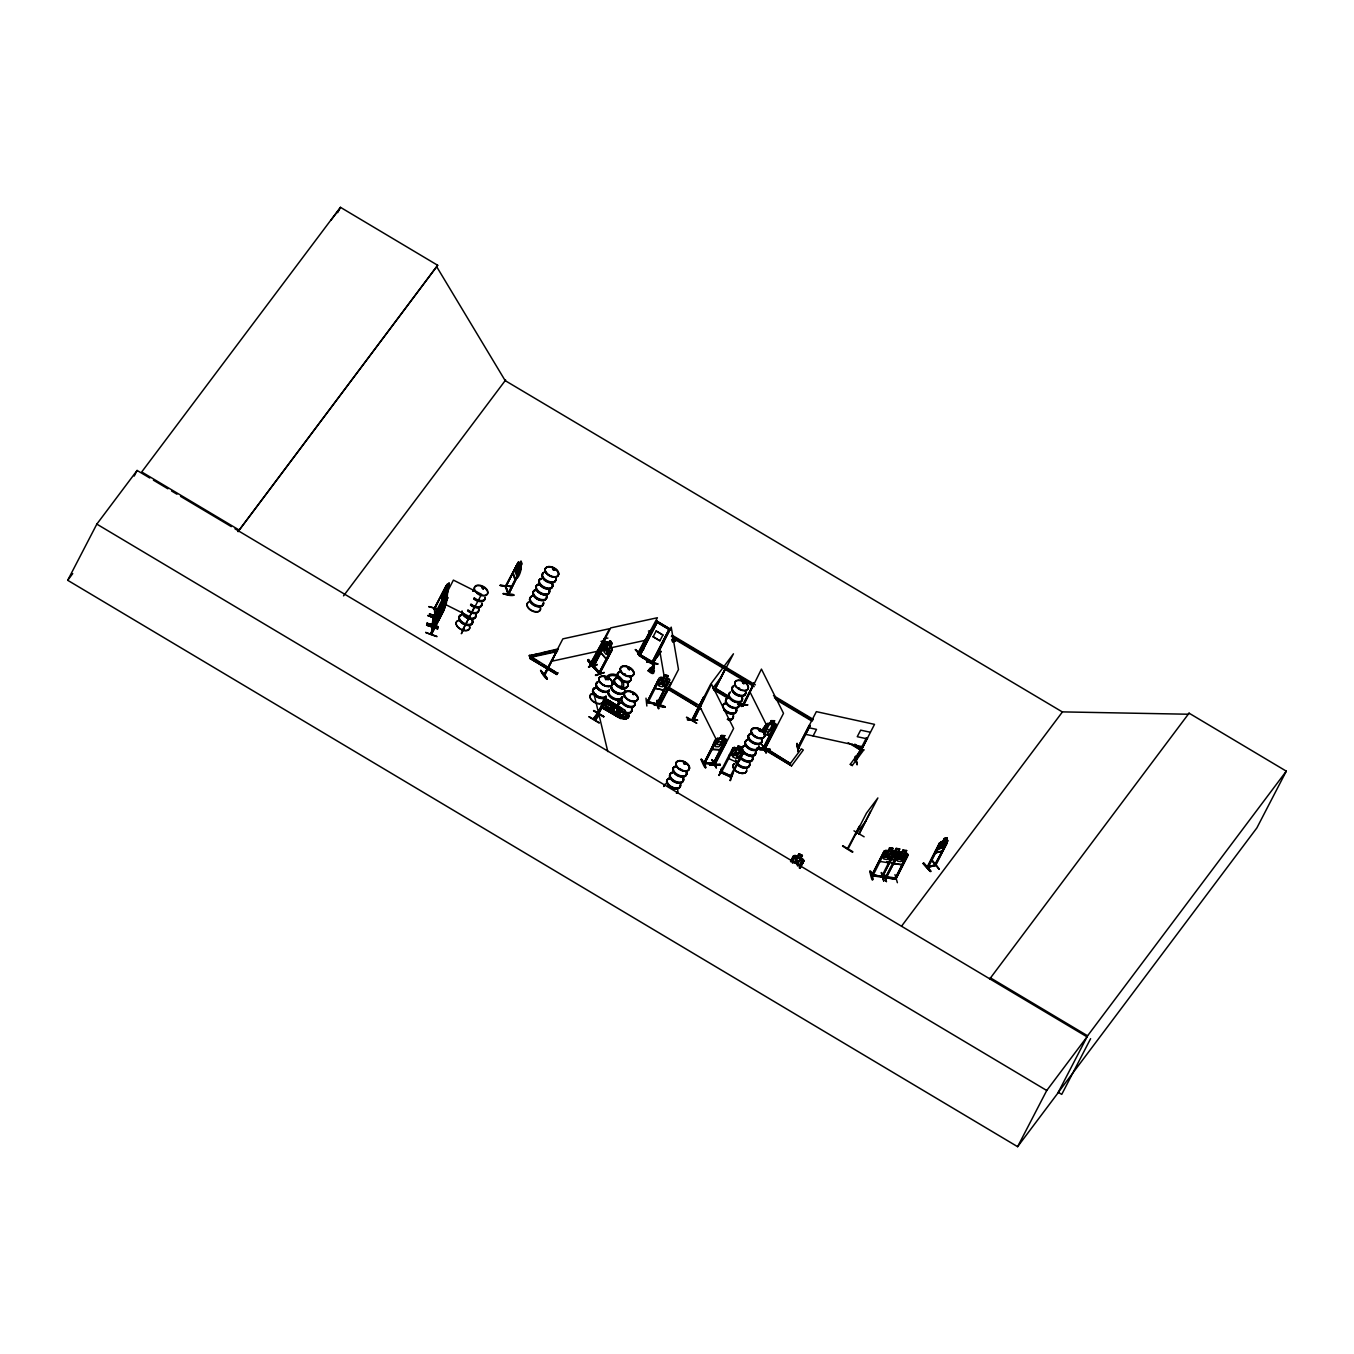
<?xml version="1.0" encoding="UTF-8"?>
<svg xmlns="http://www.w3.org/2000/svg" width="1354" height="1354" viewBox="0 0 1354 1354"><rect width="100%" height="100%" fill="white"/><g stroke="black" fill="none" stroke-linecap="round" stroke-linejoin="round"><path stroke-width="1.5" d="M596.962 716.909L596.014 716.266L597.08 716.892L604.866 701.88C599.94 699.392 615.105 707.634 603.122 700.678L603.901 699.239L606.406 700.729L605.746 702.015M669.756 629.678L670.348 629.068L656.842 621.012L656.318 621.74L669.824 629.796M656.572 621.418L670.078 629.458L652.137 663.9L671.212 627.156L678.489 669.519L659.821 705.722L659.144 704.842L671.279 682.467L659.212 704.875M652.679 663.189L639.511 654.354L653.22 662.089M652.713 664.035L664.137 640.814L652.019 663.274L652.628 664.086L638.902 655.336L652.357 663.46L661.243 651.376M653.136 663.121L652.526 662.394M478.521 593.729L478.453 593.509M478.385 593.644L479.062 593.746M482.024 587.467L483.31 588.753M482.972 588.584L483.31 587.551L483.293 588.905M548.878 574.976L549.301 575.213M552.635 569.272L554.328 570.136M602.801 684.464L603.613 684.802M608.217 679.657L607.811 678.117L606.592 678.845M606.643 678.557L607.743 679.488M608.606 678.997L605.712 679.725L604.527 676.882L605.932 677.711A9.935 7.938 36.9 0 1 618.101 675.697A9.935 7.938 36.9 0 1 622.942 687.866L624.346 688.695L621.317 689.034L619.997 686.106L621.401 686.935A8.293 6.618 36.9 0 0 617.356 676.797A8.293 6.618 36.9 0 0 607.201 678.472L608.623 679.099M625.091 674.106C622.451 674.275 627.054 675.528 624.16 674.207M625.057 674.123L624.6 674.681M628.07 668.284L629.068 669.688M628.002 668.622L628.527 669.164M628.442 699.883L628.628 699.764M628.696 668.267L629.915 668.944L627.951 668.334M629.982 669.35L629.322 669.722M632.775 694.027L633.672 693.823M633.858 694.551L632.927 693.146M680.216 769.563L679.928 768.733M685.462 764.011L683.872 762.793M738.658 688.407L739.622 688.966L739.538 688.069M739.182 688.915L738.658 688.289M744.125 683.55L742.601 682.281L743.871 683.415M743.515 683.127L743.803 682.45M744.141 682.534L743.871 683.719M755.447 736.508L755.38 736.796M755.143 736.39L756.074 736.881M759.171 730.737C762.251 731.126 757.275 729.721 759.865 731.075M760.339 731.329L759.171 730.094M760.237 731.532L760.711 730.754M599.348 713.913L594.778 720.023L599.23 714.353M599.619 714.641L595.32 720.26M639.393 655.116L652.848 662.749M433.111 617.847L432.163 625.108L447.497 594.914L445.906 597.639C444.552 608.369 445.872 591.952 447.666 592.477L435.125 616.392M766.009 753.01L761.879 744.311L766.127 752.655M942.858 841.443L944.161 838.532C949.628 836.298 943.653 841.443 947.817 840.851L934.565 865.291L947.072 842.594L935.766 865.375L927.084 867.22L928.505 866.509M934.988 864.394L936.189 864.546L926.982 867.237L939.439 842.983L942.739 841.291L940.912 842.645L928.15 867.372L927.558 866.323M441.099 611.72L444.535 604.612L442.961 609.182C447.226 603.275 436.106 624.126 442.335 610.383L441.116 611.737M442.69 607.489L446.126 600.397L444.552 604.967L445.601 604.392L442.403 610.603M544.325 673.869C544.037 675.951 544.731 672.278 545.019 674.817L556.342 652.069L544.646 674.529M590.192 665.034L609.588 628.696L562.858 638.868L544.139 675.003M590.209 663.832L591.004 663.714M591.376 664.069L590.649 664.255M591.698 663.782L604.138 641.119L592.663 663.934L592.849 662.698M592.121 662.952L593.001 662.749M638.039 654.117L657.384 617.746L610.671 627.917L592.443 663.578M638.936 652.763L637.785 654.084L650.072 631.133L638.648 653.914M655.387 685.344L655.184 688.357L663.528 689.998M729.061 755.227L728.824 758.612L737.084 762.404L739.622 760.085M880.015 861.533L880.337 858.521L879.982 861.449L888.258 862.735L894.588 852.631L882.148 877.206L871.688 875.683L883.333 852.902L884.382 853.325L883.417 853.172M904.37 862.193L901.866 864.783L893.606 863.598L897.651 853.155L901.679 852.681L899.513 853.46L896.839 858.622L897.448 861.093L900.715 861.567L903.626 859.604L906.3 854.442L905.014 853.274L906.638 850.515L905.047 853.358M594.321 668.622L587.636 660.566M712.272 746.579C710.765 754.652 713.812 739.335 716.046 739.25L703.725 763.402M693.265 721.157L692.368 720.277L704.452 697.869L693.231 721.174L711.527 684.21L733.614 728.435L714.929 764.638L714.066 763.741L714.573 764.638L726.167 742.077M693.214 720.243L692.842 719.431L693.637 720.243M738.015 704.283L741.62 706.433C741.924 703.488 744.091 708.091 743.092 704.334M742.364 705.248L754.364 682.771L743.194 705.993L742.669 705.163M765.23 748.61L764.401 747.814L790.431 763.588L763.791 746.782L762.607 748.593L791.565 765.873L803.311 749.998L801.348 748.83L789.957 763.994M932.28 861.093L939.253 869.099M521.172 568.511L508.529 594.508L519.919 571.286L508.19 594.541L505.279 586.333M425.698 632.436C434.448 636.38 446.194 639.325 425.715 632.487M426.916 623.585C437.613 624.025 445.804 631.489 426.933 623.551M440.202 617.576L438.73 619.641L427.898 615.511L439.018 619.421M444.789 606.88L430.995 634.349L432.451 627.41M433.06 617.932L447.785 588.228M444.62 608.505L431.503 633.841L432.078 627.274M433.906 617.17L433.585 618.186M432.671 625.277L433.483 618.067M431.774 627.782L432.721 626.547M432.654 624.329L433.314 618.067M433.111 624.329L432.755 623.517M437.613 628.662L426.578 625.142L437.782 628.628M438.781 619.895L440.93 610.451M439.559 614.022L438.848 619.675L427.864 615.545M443.266 591.596L441.759 595.185L442.216 601.159L439.965 610.434L441.319 608.335M440.05 615.122L442.453 606.203M441.624 612.973L447.937 597.419L446.008 600.042M442.876 603.766L445.821 596.369L432.315 624.414M443.435 605.306L431.689 627.748M444.755 595.455L443.553 596.555C441.404 592.443 452.05 579.038 447.632 585.69M444.315 607.811L444.586 605.577M444.586 608.555L444.772 603.021M445.551 605.103L446.194 602.75M446.786 595.895L446.955 594.474M445.957 603.799L445.246 605.898L446.363 601.853M446.211 604.121L446.549 601.718M447.26 594.981L447.666 592.477M429.438 614.073L440.439 617.052M595.557 675.189L604.222 672.532L595.828 675.528M441.726 610.84L443.333 605.204M442.876 608.623L443.164 606.406M445.551 603.461L445.855 601.244L432.197 627.917M445.855 604.155L446.583 598.603L446.498 600.194M445.974 604.206L446.075 602.53L442.724 609.825M434.82 614.902L434.431 608.471L435.362 615.054M763.165 748.271L764.096 747.967M608.505 657.113L606.27 659.076L600.939 652.916L601.667 649.243M712.999 764.062L725.27 741.247L713.863 764.045L703.725 763.774L715.301 740.96L716.351 741.281L704.672 763.47M713.423 763.25L714.15 762.894M847.333 848.941L859.248 826.295M935.682 850.38L935.191 853.003L941.758 851.311L943.975 848.264L941.758 851.311M939.507 843L935.309 852.885L941.656 851.158M653.254 671.482L653.931 665.271L649.361 670.162L652.205 672.295L653.051 670.738M595.625 716.774L596.775 717.366M652.95 672.058L654.371 665.609L653.474 668.994M709.919 764.942C741.213 765.653 688.12 764.451 720.074 764.333M719.905 764.671L709.665 764.536M759.662 749.439L769.817 749.693L759.814 748.982M769.969 749.998L759.831 749.811M769.986 749.236L756.768 748.931M442.656 600.956L447.497 591.732L447.666 584.099M447.531 591.783L447.869 589.955M434.465 607.523L434.431 608.048M503.333 593.594C522.762 594.084 511.203 597.723 503.333 593.492M513.741 595.218L503.146 594.017M518.294 562.35L505.533 587.213L518.277 562.232C526.469 563.992 514.672 590.242 513.217 573.317L514.317 569.645M692.334 719.499L692.791 718.957M692.402 719.871L703.64 697.056L691.979 719.533M714.421 689.321L714.726 689.677M714.827 689.948L726.032 667.251L713.998 690.235M652.205 672.295L654.337 665.694M612.008 643.319L608.437 653.491L606.152 654.388L604.036 651.934L604.036 648.414L606.71 643.252L608.335 643.641L609.757 640.882L612.008 643.319L610.569 646.078L612.245 649.717L599.483 674.072L592.612 666.185L604.324 643.692L605.255 644.335L593.323 666.963L605.255 644.335M599.263 672.447L593.56 665.322M610.502 650.8L611.416 651.443L610.502 650.8L598.84 673.276M593.983 666.303L600.262 673.192L599.196 672.379M505.296 586.417L517.313 563.992L505.516 587.128M506.379 586.316C503.908 581.949 510.018 599.077 508.664 592.849M433.94 617.864L433.449 618.795L453.387 580.104L481.567 594.271L462.442 630.118M432.688 625.142L446.583 598.603M431.892 632.86L430.978 633.57L446.261 604.104L444.823 606.88M431.503 634.366L444.01 610.214M767.6 723.324L775.436 723.561L775.91 724.695L763.622 749.117L775.707 726.235L776.434 726.98L775.707 726.235M769.715 723.527L767.735 724.39L765.061 729.552L765.585 731.803L768.7 731.888L771.526 729.704L774.2 724.542L772.999 723.595M719.312 775.013L721.767 768.361M719.126 775.351L721.75 768.344L719.126 775.503M732.057 749.862L733.106 750.065L721.225 772.795L721.767 772.017M731.515 776.147L721.039 771.255L720.294 772.288L732.92 747.814L734.663 747.408L742.838 751.233L743.464 752.672L730.771 777.162L731.194 776.316M734.63 747.476L732.886 747.882M736.914 748.525L738.37 745.682L741.89 747.29L740.266 750.167L741.569 751.825L738.895 756.988L736.001 758.392L732.717 756.886L732.091 753.873L734.765 748.711L737.016 748.593M738.353 745.749L736.982 748.66M729.908 776.417L730.331 775.605M730.466 780.649L732.548 773.354M737.084 762.404L739.521 760.017M741.586 754.229L742.635 754.449M742.838 751.233L743.448 752.739L739.487 760.085M793.647 858.097L792.682 857.657L793.647 858.097L791.616 862.075M790.651 861.635L793.562 855.931L797.455 856.54L798.911 853.714L802.414 855.389L800.976 858.165L804.005 860.687L800.028 868.1L804.005 860.687M802.211 862.024L803.091 862.701L802.211 862.024L799.215 867.88M443.283 600.33L441.726 605.983L442.724 604.967M604.849 699.341L605.306 698.444L624.905 710.173L625.633 711.764L622.248 718.263L620.572 718.534L600.787 707.076L617.576 716.689M653 668.47L654.236 665.373L651.409 669.502L649.666 669.587M440.761 604.866L442.166 601.244M595.252 694.67C592.713 698.952 597.317 690.912 595.066 695.177M445.551 604.527L469.906 616.747M651.206 672.143L653.813 665.305L649.361 670.162M552.635 569.086L553.38 568.68L552.821 569.391M553.024 569.255L554.666 569.526M554.666 570.085L554.226 568.985M608.555 679.454L607.337 678.219M680.503 768.683L680.656 769.614L680.283 768.649M760.796 731.465L760.153 730.398M884.297 853.037L872.822 875.852L872.179 874.481M873.245 875.022L881.471 876.427L872.196 874.515M882.774 876.376L881.64 876.241M895.942 879.288L894.757 879.068L906.435 856.337L907.4 856.473L895.756 879.305L885.245 877.697L897.787 853.291L899.428 852.546M896.365 878.458L895.18 878.255M433.077 619.387L436.073 612.99M463.83 628.476L461.342 633.723L463.88 629.018M474.002 607.692L462.797 630.338M600.77 707.076L602.022 707.262M605.238 698.596L595.811 716.875L603.207 702.286A7.396 4.401 27.4 0 1 592.595 700.881A7.396 4.401 27.4 0 1 592.663 693.383M604.883 699.256L621.452 709.191L604.883 699.256L606 699.476M853.985 830.831L864.14 836.806M433.449 618.71L446.498 592.764M431.791 627.19L446.702 598.654M431.435 634.349L432.349 627.376M1087.584 1035.793L990.349 977.808L989.791 978.874L1189.066 713.169L1286.3 771.154L1087.584 1035.793L1057.914 1093.033L1017.616 1146.686L67.7 580.291L96.828 524.116L137.109 470.447L149.803 478.013M134.198 476.066L137.109 470.447M337.671 212.663L340.446 207.314L437.68 265.282L238.101 531.563L437.68 265.282M428.778 606.727L440.016 609.317M429.455 613.971L440.253 617.424M434.008 608.877L446.126 585.91L434.516 609.165M434.126 609.063L447.108 584.183M448.936 584.031L448.546 586.468L449.02 583.1M447.717 588.228L449.206 585.47M440.71 604.696L435.006 616.713M499.998 585.3L511 586.502L500.405 585.283M519.631 563.924C521.916 557.476 521.087 565.075 518.768 563.704L515.434 572.42L516.331 574.925L517.956 574.062M520.511 566.615L522.136 563.873L521.07 561.165M557.273 651.545L530.463 657.384L529.177 655.81L558.423 648.82M529.803 658.366L556.799 674.461L529.803 658.366L531.005 656.555L557.628 673.344M556.342 652.069L543.953 674.664M587.907 660.007C609.791 684.464 573.639 643.438 594.626 668.03M588.668 666.659L597.266 664.476L588.736 666.676M589.785 664.662L602.276 642.084M604.138 641.119L592.73 663.883M593.103 666.168L605.526 641.813L606.829 641.762C609.08 646.975 609.368 636.092 611.788 643.353M594.423 668.233L587.958 660.481M594.981 667.928L588.601 659.449M595.438 675.138L604.206 672.498M598.823 673.378L610.789 650.732M612.16 649.666L599.348 673.92M589.159 716.655L599.28 722.681M593.831 718.856L598.079 713.186L593.644 719.194M606.169 706.145L602.801 704.232L604.239 701.457M603.089 702.844L604.087 703.2L596.64 717.417M606.237 699.155L605.644 700.17M635.297 649.683L642.473 657.621L635.771 649.531M603.799 716.537L593.678 710.511L603.782 716.689M637.7 653.711L644.606 640.324M644.301 648.329L638.868 655.404L656.842 621.012M653.136 636.752L656.165 630.981L662.918 635.009L659.889 640.78L653.136 636.752L659.889 640.78M617.424 716.892L617.966 715.928L601.227 706.196L602.259 706.72M621.3 709.394L621.841 708.43L605.306 698.461M646.84 662.004L657.976 663.866L647.043 661.514M648.126 670.924C653.017 661.192 658.332 680.487 648.075 670.653M649.852 668.301L654.456 670.805M624.465 713.727L627.985 715.623L626.445 718.297L623.162 716.249L621.351 716.977L615.139 713.27L613.21 710.308L614.547 707.736L617.915 707.922L624.109 711.629L624.668 713.643M627.985 715.623L626.496 718.449L623.128 716.317M672.329 639.054L672.481 641.508L672.075 639.528M672.65 642.033L675.714 641.085M646.857 706.009L645.993 698.156M655.167 688.272L663.578 690.202L669.942 680.182L669.316 678.946L660.989 677.135L659.229 677.914L646.89 702.455L658.467 679.623L659.5 680.114L658.518 679.911M647.923 702.337L648.346 701.524M659.466 679.843L647.94 702.658L647.195 701.22M663.392 677.846L664.814 675.071L668.165 675.798L666.727 678.574L668.013 679.793L665.339 684.955L662.411 686.783L659.076 686.055L658.433 683.448L661.107 678.286L663.375 677.745L664.729 674.867L668.317 675.731L666.896 678.506M668.165 681.756L656.572 704.571L668.165 681.756L669.198 682.247L668.216 682.027M656.961 703.386C657.858 705.096 658.535 704.165 656.876 703.335M669.147 681.959L657.452 704.774L646.992 702.438M658.315 708.565L657.198 700.153L658.941 708.65M686.698 717.146L696.802 723.222L686.427 717.535M692.808 720.345L692.876 719.516M692.876 721.174L704.097 697.869M728.418 696.041L715.809 688.526L728.046 696.735M701 759.408C708.227 777.23 706.229 761.54 701 759.425M703.911 763.774C706.382 761.32 702.387 763.707 712.898 763.097M704.571 763.47L716.215 740.993M724.492 735.73L723.053 738.489L724.255 739.47L721.58 744.632L718.754 746.782L715.623 746.68L715.098 744.412L717.772 739.25L719.922 738.387L721.293 735.527L724.695 735.73L721.293 735.527M719.973 738.472L721.394 735.713M711.764 759.712L716.418 768.023L712.322 759.729M723.104 738.59L724.644 735.645M741.62 706.433L742.804 704.622L739.216 702.472M743.194 705.993L761.439 669.113L783.509 713.338L764.807 749.439M742.737 705.993L754.009 682.771M724.356 741.213L712.983 764.028M703.64 763.436L714.1 762.861L705.163 763.013M722.156 746.985L726.049 739.504L713.727 763.724M725.795 741.332L714.133 763.893M714.421 764.468L726.15 741.332M739.047 705.096L747.814 704.791L737.608 704.571M716.097 767.532L711.882 759.611M720.057 764.265L720.057 765.196M741.67 753.992L730.026 776.79M729.857 780.429L732.852 774.014M762.505 732.023L766.195 726.133L763.419 732.04M763.267 731.752L766.195 726.133M764.096 734.545L771.255 720.65L774.59 720.734L767.278 734.647M769.935 723.611L771.255 720.65M773.049 723.679L774.59 720.734M774.437 726.573L775.351 726.59L774.302 726.286L762.827 749.134L764.045 747.916L763.131 747.865M762.691 749.05L774.302 726.286M763.842 747.882L756.615 748.644M772.085 732.057L775.977 724.542L775.436 723.527M764.401 748.711L776.062 726.235M764.976 747.983L764.485 749.541L776.079 726.98M766.093 752.604L764.705 749.71M769.969 749.168L769.969 750.099M796.778 743.803L798.268 751.859L797.083 743.448M798.166 746.9L798.758 748.322L797.574 748.017L809.286 725.304L810.318 725.795L809.337 725.575M798.792 748.288L799.165 747.188M805.545 734.291L808.93 727.741L816.513 729.383L813.111 735.95M798.64 748.288L810.267 725.507M798.268 751.859L797.049 743.431M791.565 765.873L763.351 748.271M790.55 861.482L793.461 855.83L795.204 855.423M792.649 861.889L795.323 856.727L797.557 856.625L798.978 853.849L802.245 855.44L800.806 858.199L802.11 859.858L799.435 865.02M850.278 764.316L852.241 765.501L850.278 764.316L862.024 748.457M855.897 760.508L855.119 759.425L856.32 759.696M854.746 760.525L866.458 737.795L867.44 738.015L855.948 760.779M855.119 759.425L855.846 760.83L874.515 724.356L816.36 711.645L797.743 747.763M856.219 759.662L855.83 760.762M863.632 750.319L854.797 744.141M857.251 764.705L855.457 756.209L856.947 764.181M842.747 845.691L852.868 851.734M847.892 849.28L866.492 813.111L877.883 797.946L858.944 834.369L870.453 811.401M881.64 875.903C882.791 878.611 881.776 875.361 871.671 875.361L884.06 851.091L885.804 850.295L894.012 851.581L894.605 852.732M871.807 875.683L872.128 874.532M872.839 875.801L873.178 874.701M869.776 871.333C873.652 869.657 873.956 891.711 869.81 871.282M893.911 851.666L891.457 851.311L893.014 848.383L889.51 847.875L888.173 850.837L884.077 851.192M892.861 848.45L891.457 851.311L892.692 852.394L890.018 857.556L887.124 859.519L883.84 859.028L883.231 856.574L885.905 851.412L888.106 850.718M883.688 881.014L881.319 872.501L883.84 880.709M882.249 877.172L893.809 854.408L892.845 854.272L881.403 877.087M901.29 853.223L898.294 851.7L899.716 848.941L896.179 848.332L894.774 851.175L890.847 851.683M896.196 848.416L894.842 851.294L892.608 851.954M886.768 876.766L885.161 877.409L895.84 879.22M883.79 880.659L881.64 872.991M885.398 877.747L885.804 876.58M885.499 877.815C887.039 875.158 906.181 880.828 885.922 876.986M886.244 877.917L897.888 855.085L896.923 854.949L897.973 855.373L886.108 877.46M903.101 849.923L901.696 852.783L903.101 849.923L906.638 850.515M894.96 874.616L897.397 882.706M895.011 879.186L906.435 856.337M908.043 854.712L901.798 864.597L893.606 863.598M930.113 871.468C908.432 847.012 945.803 887.767 923.174 863.497M938.965 845.014L927.473 867.542M939.49 844.541L927.795 866.983M946.971 837.804L943.636 846.419L938.474 849.652L938.237 847.807M947.309 842.865L935.022 865.561M1189.066 713.169L1188.524 714.235L1062.264 711.882M1017.616 1146.686L1046.744 1090.495L1087.025 1036.842L234.953 528.788M1090.613 1038.67L1061.739 1094.387L1058.32 1092.339M1286.3 771.154L1256.867 827.92L1058.151 1092.56M601.125 706.382L617.966 715.928M842.543 846.064L852.529 852.326M599.06 723.002L588.973 716.892M639.257 654.811L652.459 662.918M650.258 671.635L653.897 665.643M440.067 615.325L441.404 613.311M439.965 610.434L441.438 608.369M799.182 747.493L798.098 746.934M856.354 760L855.203 759.763M648.363 701.829L656.758 703.894L647.229 701.592M599.839 674.004L592.68 666.168M692.334 719.753L710.681 684.125L733.462 653.796L714.455 690.422M443.57 599.06L442.132 600.973L441.81 595.151M340.446 207.314L141.713 471.954L238.947 529.922M67.7 580.291L72.744 573.588M343.544 595.862L505.651 380M556.799 674.461L558 672.65M656.165 630.981L662.918 635.009M605.373 700.001L602.124 706.365M602.801 704.232L612.871 711.916L616.256 712.119L617.593 709.547L615.647 706.585L609.452 702.878L607.624 703.606M592.561 693.587A7.396 4.401 27.4 0 0 592.493 701.101A7.396 4.401 27.4 0 0 603.038 702.404L603.969 703.437L604.561 702.574M640.12 655.184L657.536 621.723L640.036 655.302M593.103 719.008L597.402 713.287M615.952 704.926L612.262 703.741L608.843 710.291L611.703 713.152M659.313 652.679L651.9 662.58L669.333 628.798L651.985 662.428M660.82 651.714L652.696 662.715L639.697 654.253M656.91 682.721L658.112 680.91M699.036 706.602L701.558 703.234M712.949 688.069L721.817 676.272M715.809 688.526L714.624 690.337L727.216 697.835M852.241 765.501L864.004 749.625M854.848 835.587L866.238 820.422M901.561 926.153L1062.399 711.967L505.177 380.626L436.817 266.924M330.816 220.38L339.583 208.956M649.565 670.907L653.796 665.525M923.648 863.277L930.57 871.367M923.8 862.955L930.807 870.91M650.428 669.35L653.931 665.271M588.347 659.838L595.066 667.861M443.909 606.169L442.707 607.523M515.468 579.63L517.279 577.616M592.189 662.885L592.883 662.986M769.732 734.799L772.135 731.955L769.732 734.799L763.808 734.562M719.753 749.625L722.207 746.883L719.803 749.727L711.882 749.371L719.803 749.727M896.297 878.137L894.994 879.152M657.756 664.188L646.84 661.835M441.489 614.157L440.49 615.19L445.06 604.646M663.545 690.083L665.982 687.561M500.168 585.605L510.627 586.485M593.577 692.317L592.087 694.72L593.594 692.334L607.794 751.572M872.788 879.474L870.25 871.333M883.383 873.364L886.447 881.623L884.111 873.042M883.908 873.381L886.328 881.539M552.703 568.917L553.752 568.748M554.328 570.288L553.092 569.069L554.751 569.729M606.592 678.286L607.641 678.117M606.964 678.523L608.166 679.149L607.489 678.405M629.881 669.384L628.527 668.453M697.665 720.21L687.273 719.702L697.428 719.888M646.704 702.083L657.367 704.334M588.465 666.98L596.996 664.797M891.067 857.167L893.606 855.406C890.61 851.361 895.603 850.515 894.706 854.865L898.904 852.766L895.079 855.593L895.756 858.944M508.309 592.984L505.719 586.502L508.562 594.474M639.274 655.031L656.775 621.384M717.688 738.218L716.046 739.25L719.905 738.387M792.496 863.192L796.321 861.229L796.304 857.217L797.421 860.941L801.619 859.739L797.777 861.872L798.471 865.934M890.746 851.632L892.489 850.837M628.087 668.216L629.17 668.233M632.792 694.399L633.638 693.705M633.52 694.602L632.504 693.807M683.956 762.742L683.652 763.758L685.158 764.198M507.868 593.627L520.63 568.9L520.698 566.632M755.21 752.807L755.583 752.824A7.345 4.384 27.4 0 1 747.73 755.6A7.345 4.384 27.4 0 1 742.364 747.476M606.829 641.762L612.042 647.923M600.939 652.916L606.355 658.89M947.038 837.889L944.161 838.532M940.912 841.833L947.512 840.174M890.56 858.504L894.012 856.1L894.537 859.045L895.654 859.231M556.579 652.357L555.546 652.256M604.375 641.407L603.359 641.305M603.799 638.936L607.929 638.039M529.177 655.81L537.42 654.016M541.549 653.119L549.809 651.325M553.921 650.428L558.051 649.531M557.645 650.834L530.819 656.673L529.532 655.116M600.973 641.407L605.086 640.51M648.414 631.082L652.543 630.185M611.196 647.737L645.74 640.222M551.213 661.344L597.943 651.172M672.718 641.034L674.952 640.628M620.572 718.415L622.214 718.094M935.8 864.224L935.766 865.375L927.439 867.508M608.623 701.66L610.214 701.44M482.244 587.314L483.124 587.399M608.217 679.505L607.489 679.42M684.362 763.673L685.564 763.791M518.176 562.333L519.09 562.333M739.419 704.926L747.543 705.079M692.757 720.26L693.654 720.362M765.416 726.404L766.33 726.421M756.92 748.068L762.996 748.457M757.072 748.356L763.673 748.779M714.997 763.825L714.98 762.962M769.41 724.441L772.525 724.508M766.736 729.603L769.851 729.671M763.893 734.477L769.664 734.613M715.437 741.247L716.351 741.281M724.492 741.501L725.422 741.535M717.688 738.319L725.541 738.573L726.099 739.589M714.624 741.755L724.712 742.11M798.014 746.883L798.928 747.103M513.217 573.317L515.586 579.647M553.126 569.763L554.108 570.152M743.532 682.162L742.415 682.501L743.329 683.601M629.356 669.587L628.476 668.774M684.108 762.759L685.158 763.182M893.048 848.467L889.51 847.875M905.217 853.291L908.212 854.78L895.874 878.966M899.428 852.445L907.586 853.545M893.894 854.696L892.845 854.272M906.52 856.608L907.485 856.76M892.472 850.854L900.681 852.072M890.543 859.587L893.826 860.078M867.491 738.285L866.458 737.795M659.703 704.74L659.821 704.842M797.641 747.78L798.488 747.882M870.351 732.26L860.653 730.144L857.251 736.694L866.949 738.81M804.716 734.122L862.87 746.833M648.109 701.44L647.432 701.677M635.432 649.598L642.456 657.638M428.846 606.558L439.83 609.622M483.023 588.872L482.024 587.991M730.771 777.128L720.497 772.423M426.628 624.989L437.596 628.933M731.295 776.384L730.449 776.011M743.194 704.402L743.211 705.265M720.717 771.458L730.212 775.842M720.48 772.102L731.092 776.976M795.204 855.542L803.277 859.333L803.853 860.738M896.179 878.12L895.756 878.949M669.468 778.347A7.396 4.401 27.4 0 0 670.941 786.945L670.653 786.962M714.557 763.842L714.895 764.468M713.152 688.289L719.922 692.419L713.152 688.407M712.999 688.611L719.769 692.622M656.69 621.232L670.23 629.221M656.318 621.926L669.824 629.982M672.21 635.263L755.363 684.853M773.456 695.634L813.212 719.346M671.855 635.974L727.893 669.384M731.498 671.55L753.196 684.481M774.894 697.412L798.386 711.425M802.008 713.575L812.857 720.057M671.381 636.38L752.739 684.887M774.42 697.818L812.383 720.446M852.157 744.158L860.839 750.251L848.179 742.72M672.82 638.157L754.178 686.664M775.876 699.595L812.028 721.157M714.98 689.626L727.589 697.141M738.387 703.572L741.975 705.722M668.791 687.273L700.864 706.399M668.436 687.984L696.938 704.977M667.962 688.391L701.457 709.276L665.813 688.018M530.633 657.249L539.637 662.614M543.225 664.763L546.83 666.913M550.435 669.062L555.834 672.278M604.612 702.421L605.729 703.081L604.866 704.74L603.749 704.08M620.623 718.348L605.915 709.614C604.206 706.957 606.998 701.169 610.231 701.321L621.994 709.462L618.575 716.012L614.784 714.997L618.626 715.944L621.808 709.53L619.015 706.788M593.526 710.816L603.647 716.875M153.425 480.179L167.913 488.811M171.535 490.977L176.968 494.21M180.59 496.376L231.331 526.621M96.828 524.116L1046.744 1090.495M855.339 756.615L856.828 764.604M434.499 608.2L434.059 608.877M657.13 700.61L658.501 708.548M797.489 865.9L796.711 862.143M899.411 852.969L898.125 851.784L899.716 848.941M609.029 710.241L611.771 713.067M935.106 864.986L928.472 866.678M725.964 739.622L723.256 738.489M947.445 840.089L947.783 840.986M749.794 691.589L766.347 724.745M699.883 706.686L716.435 739.843M624.769 710.291L625.463 711.798M659.567 649.632L664.069 675.866M665.796 685.953L666.828 691.996M449.071 582.931L449.274 585.503M758.443 746.934A7.379 4.401 27.4 0 1 749.828 749.456A7.379 4.401 27.4 0 1 746.24 740.892M758.731 746.596A7.481 4.451 27.4 0 1 749.998 749.151A7.481 4.451 27.4 0 1 746.359 740.469M755.887 751.91A7.396 4.401 27.4 0 1 747.256 754.432A7.396 4.401 27.4 0 1 743.651 745.868M755.921 751.758A7.345 4.384 27.4 0 1 747.34 754.263A7.345 4.384 27.4 0 1 743.752 745.749M755.769 752.13A7.396 4.401 27.4 0 1 747.137 754.652A7.396 4.401 27.4 0 1 743.532 746.071M761.49 739.047A7.481 4.451 27.4 0 1 758.223 744.125A7.481 4.451 27.4 0 1 749.168 739.639A7.481 4.451 27.4 0 1 750.861 733.783M758.968 745.885A7.362 4.384 27.4 0 1 749.524 747.95A7.362 4.384 27.4 0 1 748.068 739.386M761.659 740.723A7.362 4.384 27.4 0 1 752.198 742.787A7.362 4.384 27.4 0 1 750.742 734.223M758.9 746.274A7.481 4.451 27.4 0 1 749.304 748.356A7.481 4.451 27.4 0 1 747.814 739.656M761.659 738.725A7.481 4.451 27.4 0 1 758.392 743.803A7.481 4.451 27.4 0 1 749.337 739.318A7.481 4.451 27.4 0 1 751.03 733.462M761.76 738.353A7.379 4.401 27.4 0 1 758.528 743.363A7.379 4.401 27.4 0 1 749.591 738.946A7.379 4.401 27.4 0 1 751.267 733.174M749.27 765.839A7.379 4.401 27.4 0 1 741.552 767.515A7.379 4.401 27.4 0 1 735.696 760.406M749.574 764.265A7.481 4.451 27.4 0 1 742.635 767.549A7.481 4.451 27.4 0 1 735.797 760M746.596 771.035A7.396 4.401 27.4 0 1 737.135 771.865A7.379 4.401 27.4 0 1 734.376 763.774A7.396 4.401 27.4 0 0 737.135 771.865A7.379 4.401 27.4 0 0 746.579 771.052M746.714 769.597A7.396 4.401 27.4 0 1 738.082 772.118A7.396 4.401 27.4 0 1 734.477 763.554M743.261 746.68A7.345 4.384 27.4 0 1 744.531 746.206M755.634 752.384A7.396 4.401 27.4 0 1 747.002 754.923A7.396 4.401 27.4 0 1 743.397 746.342M752.79 758.071A7.481 4.451 27.4 0 1 748.508 761.794A7.481 4.451 27.4 0 1 740.35 757.766M749.811 763.571A7.362 4.384 27.4 0 1 744.751 767.176A7.362 4.384 27.4 0 1 736.694 761.93M752.045 757.072A7.362 4.384 27.4 0 1 749.084 762.048A7.362 4.384 27.4 0 1 740.249 758.105M749.27 762.59A7.481 4.451 27.4 0 1 745.462 767.684A7.481 4.451 27.4 0 1 736.407 762.285M752.942 757.749A7.481 4.451 27.4 0 1 747.814 761.422A7.481 4.451 27.4 0 1 739.622 756.091M753.044 757.36A7.379 4.401 27.4 0 1 747.967 760.982A7.379 4.401 27.4 0 1 739.893 755.718M481.025 606.423A7.362 4.384 27.4 0 1 470.515 605.12M481.499 604.155A7.362 4.384 27.4 0 1 481.499 605.373M481.804 603.816A7.481 4.451 27.4 0 1 478.334 607.523A7.481 4.451 27.4 0 1 470.633 604.798M478.774 609.385A7.345 4.384 27.4 0 1 475.372 613.04A7.345 4.384 27.4 0 1 467.807 610.349M478.521 607.675A7.345 4.384 27.4 0 1 476.32 612.533A7.345 4.384 27.4 0 1 468.01 609.96M475.457 591.935A7.345 4.384 27.4 0 1 479.468 585.707A7.345 4.384 27.4 0 1 487.558 593.831A7.345 4.384 27.4 0 1 476.71 593.187M485.02 597.622A7.481 4.451 27.4 0 1 481.55 601.328A7.481 4.451 27.4 0 1 473.849 598.586M482.058 603.122A7.379 4.401 27.4 0 1 478.639 606.778A7.379 4.401 27.4 0 1 471.057 604.087M484.732 597.96A7.379 4.401 27.4 0 1 481.313 601.616A7.379 4.401 27.4 0 1 473.731 598.925M481.973 603.495A7.481 4.451 27.4 0 1 478.504 607.201A7.481 4.451 27.4 0 1 470.803 604.476M485.189 597.3A7.481 4.451 27.4 0 1 481.719 601.007A7.481 4.451 27.4 0 1 474.018 598.282M472.8 591.173A7.481 4.451 27.4 0 1 474.086 590.683M485.24 598.146A7.362 4.384 27.4 0 1 474.272 597.876M473.071 590.886A7.362 4.384 27.4 0 1 474.34 590.412M471.886 620.504A7.362 4.384 27.4 0 1 468.67 625.497A7.362 4.384 27.4 0 1 459.768 621.097A7.362 4.384 27.4 0 1 461.426 615.325M472.174 620.132A7.481 4.451 27.4 0 1 468.907 625.226A7.481 4.451 27.4 0 1 459.852 620.741A7.481 4.451 27.4 0 1 461.545 614.885M469.229 625.7A7.396 4.401 27.4 0 1 465.996 630.71A7.396 4.401 27.4 0 1 457.043 626.293A7.396 4.401 27.4 0 1 458.718 620.487M469.787 626.817A7.396 4.401 27.4 0 1 460.309 628.882A7.396 4.401 27.4 0 1 458.82 620.284M478.504 609.909A7.345 4.384 27.4 0 1 475.119 613.548A7.345 4.384 27.4 0 1 467.553 610.857M475.846 615.291A7.481 4.451 27.4 0 1 468.907 618.558A7.481 4.451 27.4 0 1 462.069 611.026M472.901 620.792A7.379 4.401 27.4 0 1 464.287 623.314A7.379 4.401 27.4 0 1 460.682 614.75M475.576 615.63A7.379 4.401 27.4 0 1 468.721 618.863A7.379 4.401 27.4 0 1 461.985 611.416M472.8 621.164A7.481 4.451 27.4 0 1 464.067 623.72A7.481 4.451 27.4 0 1 460.428 615.038M476.016 614.97A7.481 4.451 27.4 0 1 470.87 618.643A7.481 4.451 27.4 0 1 462.679 613.311M476.1 614.581A7.362 4.384 27.4 0 1 471.04 618.203A7.362 4.384 27.4 0 1 462.966 612.956M551.857 584.217A7.362 4.384 27.4 0 1 548.641 589.227A7.362 4.384 27.4 0 1 539.721 584.81A7.362 4.384 27.4 0 1 541.38 579.038M552.144 583.862A7.481 4.451 27.4 0 1 548.878 588.939A7.481 4.451 27.4 0 1 539.823 584.471A7.481 4.451 27.4 0 1 541.515 578.598M549.149 589.413A7.345 4.384 27.4 0 1 545.933 594.406A7.345 4.384 27.4 0 1 537.047 590.005A7.345 4.384 27.4 0 1 538.706 584.251M549.318 589.075A7.345 4.384 27.4 0 1 546.119 594.067A7.345 4.384 27.4 0 1 537.216 589.667A7.345 4.384 27.4 0 1 538.875 583.912M555.8 580.274A7.481 4.451 27.4 0 1 546.221 581.103A7.481 4.451 27.4 0 1 543.428 572.894M552.855 584.522A7.379 4.401 27.4 0 1 544.24 587.044A7.379 4.401 27.4 0 1 540.652 578.48M555.512 580.595A7.379 4.401 27.4 0 1 546.068 581.425A7.379 4.401 27.4 0 1 543.326 573.317M552.77 584.894A7.481 4.451 27.4 0 1 544.02 587.45A7.481 4.451 27.4 0 1 540.381 578.767M555.986 578.7A7.481 4.451 27.4 0 1 547.236 581.255A7.481 4.451 27.4 0 1 543.597 572.573M555.614 576.99A7.362 4.384 27.4 0 1 552.381 581.983A7.362 4.384 27.4 0 1 543.479 577.583A7.362 4.384 27.4 0 1 545.137 571.811M543.14 603.224A7.362 4.384 27.4 0 1 534.542 605.746A7.362 4.384 27.4 0 1 530.954 597.199M543.445 602.885A7.481 4.451 27.4 0 1 534.695 605.458A7.481 4.451 27.4 0 1 531.056 596.759M540.432 608.42A7.345 4.384 27.4 0 1 531.851 610.925A7.345 4.384 27.4 0 1 528.28 602.412M540.618 608.064A7.345 4.384 27.4 0 1 531.191 610.112A7.345 4.384 27.4 0 1 529.736 601.565M546.187 595.337A7.481 4.451 27.4 0 1 542.92 600.414A7.481 4.451 27.4 0 1 533.865 595.946A7.481 4.451 27.4 0 1 535.558 590.073M543.699 602.192A7.379 4.401 27.4 0 1 534.238 604.256A7.379 4.401 27.4 0 1 532.765 595.675M546.373 597.029A7.379 4.401 27.4 0 1 536.912 599.094A7.379 4.401 27.4 0 1 535.439 590.513M543.597 603.816A7.481 4.451 27.4 0 1 533.188 604.138A7.481 4.451 27.4 0 1 532.511 595.963M546.356 595.015A7.481 4.451 27.4 0 1 543.089 600.11A7.481 4.451 27.4 0 1 534.035 595.625A7.481 4.451 27.4 0 1 535.727 589.769M546.441 594.66A7.362 4.384 27.4 0 1 543.225 599.653A7.362 4.384 27.4 0 1 534.322 595.252A7.362 4.384 27.4 0 1 535.981 589.481M741.653 697.648A7.379 4.401 27.4 0 1 734.359 701.897A7.379 4.401 27.4 0 1 729.891 692.943M742.381 698.63A7.481 4.451 27.4 0 1 733.648 701.203A7.481 4.451 27.4 0 1 730.009 692.52M738.962 702.844A7.396 4.401 27.4 0 1 731.668 707.093A7.396 4.401 27.4 0 1 727.183 698.122M739.538 703.962A7.396 4.401 27.4 0 1 730.906 706.483A7.396 4.401 27.4 0 1 727.301 697.902M745.597 692.436A7.481 4.451 27.4 0 1 736.864 694.991A7.481 4.451 27.4 0 1 733.225 686.309M742.635 697.936A7.362 4.384 27.4 0 1 734.02 700.458A7.362 4.384 27.4 0 1 730.449 691.911M745.292 694.01A7.362 4.384 27.4 0 1 735.865 694.822A7.362 4.384 27.4 0 1 733.123 686.749M745.309 690.76A7.481 4.451 27.4 0 1 742.043 695.854A7.481 4.451 27.4 0 1 732.988 691.369A7.481 4.451 27.4 0 1 734.68 685.513M745.851 691.742A7.379 4.401 27.4 0 1 738.116 694.653A7.379 4.401 27.4 0 1 732.734 686.478M733.648 685.699A7.379 4.401 27.4 0 1 734.917 685.209M732.937 716.655A7.379 4.401 27.4 0 1 728.723 720.345M733.225 716.317A7.481 4.451 27.4 0 1 728.943 720.04M738.624 703.42A7.345 4.384 27.4 0 1 735.425 708.413A7.345 4.384 27.4 0 1 726.523 704.012A7.345 4.384 27.4 0 1 728.181 698.258M738.827 703.098A7.396 4.401 27.4 0 1 735.611 708.125A7.396 4.401 27.4 0 1 726.658 703.691A7.396 4.401 27.4 0 1 728.334 697.902M735.984 708.768A7.481 4.451 27.4 0 1 732.971 713.829A7.481 4.451 27.4 0 1 724.001 709.818M722.664 705.84A7.481 4.451 27.4 0 1 725.355 703.505M733.022 714.286A7.362 4.384 27.4 0 1 727.521 719.076M735.696 709.124A7.362 4.384 27.4 0 1 732.734 714.1A7.362 4.384 27.4 0 1 723.899 710.156M722.579 706.246A7.362 4.384 27.4 0 1 725.219 703.945M733.394 715.995A7.481 4.451 27.4 0 1 727.352 719.516M736.136 708.447A7.481 4.451 27.4 0 1 731.465 713.456A7.481 4.451 27.4 0 1 722.816 706.771M722.816 705.536A7.481 4.451 27.4 0 1 725.507 703.183M736.694 709.411A7.379 4.401 27.4 0 1 728.08 711.933A7.379 4.401 27.4 0 1 724.475 703.369M683.144 779.616A7.379 4.401 27.4 0 1 673.666 781.681A7.379 4.401 27.4 0 1 672.193 773.1M682.958 777.941A7.481 4.451 27.4 0 1 679.691 783.018A7.481 4.451 27.4 0 1 670.636 778.533A7.481 4.451 27.4 0 1 672.329 772.677M680.436 784.88A7.396 4.401 27.4 0 1 670.941 786.945M680.148 783.137A7.345 4.384 27.4 0 1 676.932 788.13A7.345 4.384 27.4 0 1 668.047 783.729A7.345 4.384 27.4 0 1 669.705 777.975M680.571 784.609A7.396 4.401 27.4 0 1 671.093 786.674A7.396 4.401 27.4 0 1 669.604 778.076M686.63 773.083A7.481 4.451 27.4 0 1 677.034 775.165A7.481 4.451 27.4 0 1 675.544 766.466M683.211 777.247A7.362 4.384 27.4 0 1 679.996 782.257A7.362 4.384 27.4 0 1 671.076 777.839A7.362 4.384 27.4 0 1 672.752 772.068M685.886 772.085A7.362 4.384 27.4 0 1 682.67 777.094A7.362 4.384 27.4 0 1 673.75 772.677A7.362 4.384 27.4 0 1 675.426 766.906M683.127 777.619A7.481 4.451 27.4 0 1 679.86 782.697A7.481 4.451 27.4 0 1 670.805 778.212A7.481 4.451 27.4 0 1 672.498 772.355M686.8 772.762A7.481 4.451 27.4 0 1 678.066 775.317A7.481 4.451 27.4 0 1 674.41 766.635M686.884 772.389A7.379 4.401 27.4 0 1 678.269 774.911A7.379 4.401 27.4 0 1 674.681 766.347M680.114 785.388A7.345 4.384 27.4 0 1 670.687 787.453A7.345 4.384 27.4 0 1 669.231 778.905M663.697 786.488A7.481 4.451 27.4 0 1 665.085 784.626M677.457 792.005A7.481 4.451 27.4 0 1 676.983 793.072M663.849 786.183A7.481 4.451 27.4 0 1 665.254 784.321M677.626 791.684A7.481 4.451 27.4 0 1 677.135 792.75M677.728 790.059A7.379 4.401 27.4 0 1 676.34 793.122M665.525 784.017A7.379 4.401 27.4 0 0 664.137 785.845A7.362 4.384 27.4 0 1 664.983 785.066M680.317 786.302A7.396 4.401 27.4 0 1 670.044 786.606A7.396 4.401 27.4 0 1 669.384 778.533M605.712 697.208A7.379 4.401 27.4 0 1 595.185 695.888M593.932 694.636A7.379 4.401 27.4 0 1 595.269 688.407M605.983 696.904A7.481 4.451 27.4 0 1 595.32 695.567M594.051 694.28A7.481 4.451 27.4 0 1 595.388 687.984M608.911 690.997A7.362 4.384 27.4 0 1 599.162 690.252A7.362 4.384 27.4 0 1 597.216 682.687M609.469 689.965A7.379 4.401 27.4 0 1 598.942 688.661A7.379 4.401 27.4 0 1 599.01 681.164M598.773 681.451A7.481 4.451 27.4 0 0 598.028 688.424A7.481 4.451 27.4 0 0 608.454 691.183A7.362 4.384 27.4 0 0 613.007 698.969A7.362 4.384 27.4 0 0 621.588 697.682M595.489 695.245A7.481 4.451 27.4 0 0 605.238 697.378A7.379 4.401 27.4 0 0 607.387 703.623M594.22 693.976A7.481 4.451 27.4 0 1 595.557 687.663M608.284 691.505A7.481 4.451 27.4 0 1 598.536 689.372A7.481 4.451 27.4 0 1 597.317 682.264M631.506 710.021A7.379 4.401 27.4 0 1 625.565 713.49M617.915 705.806A7.379 4.401 27.4 0 1 619.303 703.978M631.793 709.682A7.481 4.451 27.4 0 1 625.751 713.203M618.456 708.024A7.481 4.451 27.4 0 1 620.707 703.064M628.984 714.844A7.345 4.384 27.4 0 1 619.557 716.892M634.552 702.134A7.481 4.451 27.4 0 1 628.07 706.754A7.481 4.451 27.4 0 1 621.706 698.156M631.59 707.651A7.362 4.384 27.4 0 1 624.312 711.882M618.913 707.347A7.362 4.384 27.4 0 1 621.114 702.472M634.264 702.489A7.362 4.384 27.4 0 1 626.987 706.72A7.362 4.384 27.4 0 1 622.518 697.784M631.506 708.007A7.481 4.451 27.4 0 1 624.109 712.322M618.626 707.702A7.481 4.451 27.4 0 1 620.86 702.743M634.721 701.812A7.481 4.451 27.4 0 1 628.239 706.433A7.481 4.451 27.4 0 1 621.875 697.835M634.806 701.44A7.379 4.401 27.4 0 1 627.528 705.688A7.379 4.401 27.4 0 1 623.06 696.735M627.545 686.207A7.379 4.401 27.4 0 1 617.289 686.529A7.379 4.401 27.4 0 1 616.629 678.456M627.376 683.296A7.481 4.451 27.4 0 1 624.109 688.374A7.481 4.451 27.4 0 1 615.054 683.888A7.481 4.451 27.4 0 1 616.747 678.032M614.022 683.448A7.396 4.401 27.4 0 0 615.511 692.046A7.396 4.401 27.4 0 0 624.989 689.981A7.345 4.384 27.4 0 1 615.596 691.86A7.345 4.384 27.4 0 1 614.141 683.313M624.753 690.422A7.396 4.401 27.4 0 1 615.275 692.486A7.396 4.401 27.4 0 1 613.785 683.888A7.396 4.401 27.4 0 0 614.462 691.979A7.396 4.401 27.4 0 0 624.736 691.674M630.592 677.085A7.481 4.451 27.4 0 1 627.325 682.179A7.481 4.451 27.4 0 1 618.27 677.694A7.481 4.451 27.4 0 1 619.963 671.838M627.63 682.602A7.362 4.384 27.4 0 1 624.414 687.612A7.362 4.384 27.4 0 1 615.511 683.195A7.362 4.384 27.4 0 1 617.17 677.44M630.304 677.44A7.362 4.384 27.4 0 1 627.088 682.45A7.362 4.384 27.4 0 1 618.186 678.032A7.362 4.384 27.4 0 1 619.844 672.278M627.545 682.975A7.481 4.451 27.4 0 1 624.279 688.052A7.481 4.451 27.4 0 1 615.224 683.567A7.481 4.451 27.4 0 1 616.916 677.711M631.218 678.117A7.481 4.451 27.4 0 1 622.485 680.673A7.481 4.451 27.4 0 1 618.846 671.99M631.319 677.745A7.379 4.401 27.4 0 1 622.688 680.267A7.379 4.401 27.4 0 1 619.1 671.702M617.949 701.321A7.379 4.401 27.4 0 1 615.731 706.213M618.219 700.966A7.481 4.451 27.4 0 1 615.985 705.908M607.523 703.301A7.481 4.451 27.4 0 1 605.39 696.988M624.532 691.979A7.345 4.384 27.4 0 1 615.105 692.808A7.345 4.384 27.4 0 1 612.38 684.735M621.875 697.361A7.481 4.451 27.4 0 1 613.159 698.681A7.481 4.451 27.4 0 1 608.589 690.794M618.473 700.289A7.362 4.384 27.4 0 1 614.716 705.299M607.929 702.574A7.362 4.384 27.4 0 1 605.83 696.379M618.389 700.644A7.481 4.451 27.4 0 1 616.138 705.603M607.692 702.98A7.481 4.451 27.4 0 1 605.543 696.667M622.045 697.039A7.481 4.451 27.4 0 1 613.328 698.359A7.481 4.451 27.4 0 1 608.758 690.472M622.146 696.65A7.379 4.401 27.4 0 1 613.531 697.936A7.379 4.401 27.4 0 1 609.029 690.168M607.963 710.782A7.396 4.401 27.4 0 1 603.478 701.795M608.064 710.562A7.396 4.401 27.4 0 1 602.682 702.387M445.381 598.739L441.929 605.949L443.57 601.176C439.153 606.981 450.273 586.773 444.197 599.991L445.348 598.722M606.778 643.945L606.677 648.448C601.751 648.329 603.715 652.933 606.829 649.565L607.404 654.524L607.624 649.514L610.688 648.007L607.506 648.38L606.778 643.945M447.091 586.4L445.838 590.513L447.26 590.073L443.926 596.589L445.195 591.715L443.672 592.223L447.091 586.4M654.236 704.875C673.835 710.715 663.138 703.674 654.236 704.909M654.185 704.52L665.085 706.923L654.202 704.469M613.684 711.984L618.558 712.678L621.469 716.706L619.641 712.542L623.872 712.086L619.184 711.544L616.155 707.38L618.135 711.696L613.684 711.984M942.875 847.621L941.876 848.044L941.758 845.827L937.95 849.127L941.504 845.387L941.369 842.662L942.266 842.442L942.435 844.574L946.057 841.46L942.672 845.065L942.875 847.621M606.931 707.6L611.636 708.311L614.631 712.475L612.634 708.176L617.102 707.702L612.211 707.143L609.317 703.149L611.179 707.245L606.931 707.6M741.078 751.707L737.236 753.856L737.828 758.206L736.17 754.127C732.531 757.901 729.434 754.415 735.781 753.213L735.188 748.999L736.881 752.909L741.078 751.707M667.573 679.81L663.697 682.467C666.71 687.003 661.818 687.595 662.614 682.907L658.146 684.921L662.208 682.162C659.364 677.88 664.086 677.22 663.325 681.688L667.573 679.81M939.219 869.048L932.415 860.721L939.101 869.183M892.269 852.445L888.444 855.271C891.423 859.57 886.328 860.281 887.378 855.779L882.977 857.911L886.988 855.085C883.993 851.074 888.986 850.21 888.072 854.56L892.269 852.445M905.877 854.492L902.035 857.336C904.997 861.55 900.122 862.363 900.985 857.844L896.551 860.078L900.579 857.15C897.584 853.122 902.576 852.275 901.679 856.608L905.877 854.492M446.989 599.331L446.803 600.77L447.463 598.417L446.989 599.331M519.039 564.923L518.243 568.849L520.342 568.528L518.108 570L516.957 574.959L517.583 570.034L515.671 571.219L515.366 570.389L517.702 568.9L518.751 564.026L519.039 564.923M426.967 623.229L437.917 627.224L427.001 623.162M762.065 731.702L766.076 724.356C769.918 721.073 760.711 729.535 762.014 731.854M447.243 586.824L444.569 591.986L444.687 594.355L447.362 589.193L447.243 586.824M519.259 565.041L516.568 570.203L517.465 572.725L520.139 567.563L519.259 565.041M521.087 562.265L521.188 564.804L521.087 562.265M540.821 670.382C543.665 678.946 553.871 684.718 540.805 670.399M607.844 644.555L605.17 649.717L607.303 652.171L609.977 647.009L607.844 644.555M609.909 641.779L610.789 644.267L609.909 641.779M608.725 704.266L607.387 706.839L613.599 710.545L614.936 707.956L608.725 704.266M617.204 709.31L615.867 711.899L622.061 715.589L623.399 713.016L617.204 709.31M625.92 715.115L625.074 716.774L626.174 717.434L627.037 715.775L625.92 715.115M662.885 678.676L660.21 683.838L663.562 684.565L666.236 679.403L662.885 678.676M665.152 675.578L664.679 676.492L667.302 676.052L665.152 675.578M719.448 739.318L716.774 744.48L719.905 744.582L722.579 739.419L719.448 739.318M721.682 736.102L721.208 737.033L723.696 736.17L721.682 736.102M736.525 749.507L733.851 754.669L737.135 756.175L739.809 751.03L736.525 749.507M738.793 746.562L738.319 747.476L740.418 748.44L740.909 747.526L738.793 746.562M771.645 721.225L771.154 722.139L773.642 721.276L771.645 721.225M797.083 857.539L794.392 862.701L797.675 864.207L800.366 859.045L797.083 857.539M799.334 854.577L798.86 855.508L800.959 856.473L801.45 855.559L799.334 854.577M887.665 851.666L884.991 856.828L888.275 857.302L890.949 852.14L887.665 851.666M889.916 848.518L889.443 849.449L892.032 848.823L889.916 848.518M894.368 852.208L891.694 857.37L894.977 857.861L897.651 852.698L894.368 852.208M896.619 849.076L896.145 849.99L898.734 849.381L896.619 849.076M901.256 853.714L898.582 858.876L901.866 859.35L904.54 854.188L901.256 853.714M903.524 850.583L903.05 851.497L905.623 850.887L903.524 850.583M942.299 842.273L939.625 847.435L942.232 846.775L944.906 841.613L942.299 842.273M944.449 838.938L943.958 839.852L946.124 838.498L944.449 838.938M540.584 670.755L547.236 678.862L540.584 670.755M701.558 759.323L705.654 767.718L701.507 759.357M894.909 863.124L886.65 861.889L894.943 863.226M752.621 734.207A7.396 4.401 27.4 0 0 764.418 736.796A7.396 4.401 27.4 0 0 757.241 728.063A7.396 4.401 27.4 0 0 752.621 734.207A7.379 4.401 27.4 0 0 764.401 736.796A7.379 4.401 27.4 0 0 757.241 728.08A7.379 4.401 27.4 0 0 752.621 734.223M752.384 734.731A7.345 4.384 27.4 0 0 764.113 737.287A7.345 4.384 27.4 0 0 756.971 728.604A7.345 4.384 27.4 0 0 752.384 734.731M752.502 734.427A7.396 4.401 27.4 0 0 764.316 736.999A7.396 4.401 27.4 0 0 757.14 728.266A7.396 4.401 27.4 0 0 752.502 734.427M475.728 591.41A7.345 4.384 27.4 0 0 487.457 593.983A7.345 4.384 27.4 0 0 480.315 585.3A7.345 4.384 27.4 0 0 475.728 591.41M546.525 572.827A7.345 4.384 27.4 0 0 558.254 575.382A7.345 4.384 27.4 0 0 551.112 566.7A7.345 4.384 27.4 0 0 546.525 572.827M546.237 573.351A7.345 4.384 27.4 0 0 557.966 575.924A7.345 4.384 27.4 0 0 550.841 567.241A7.345 4.384 27.4 0 0 546.237 573.351M546.373 573.047A7.396 4.401 27.4 0 0 558.17 575.619A7.396 4.401 27.4 0 0 550.993 566.886A7.396 4.401 27.4 0 0 546.373 573.047M545.645 594.965A7.345 4.384 27.4 0 0 548.861 589.972A7.345 4.384 27.4 0 1 545.628 594.981A7.345 4.384 27.4 0 1 536.743 590.581A7.345 4.384 27.4 0 1 538.401 584.826A7.345 4.384 27.4 0 0 536.759 590.564A7.345 4.384 27.4 0 0 545.645 594.965M736.153 686.461A7.396 4.401 27.4 0 0 747.967 689.051A7.396 4.401 27.4 0 0 740.79 680.3A7.396 4.401 27.4 0 0 736.153 686.461M736.034 686.783A7.345 4.384 27.4 0 0 747.763 689.338A7.345 4.384 27.4 0 0 740.621 680.656A7.345 4.384 27.4 0 0 736.034 686.783M677.305 766.906A7.396 4.401 27.4 0 0 689.101 769.478A7.396 4.401 27.4 0 0 681.925 760.745A7.396 4.401 27.4 0 0 677.305 766.906M677.068 767.396A7.345 4.384 27.4 0 0 688.797 769.969A7.345 4.384 27.4 0 0 681.671 761.286A7.345 4.384 27.4 0 0 677.068 767.396M677.203 767.092A7.396 4.401 27.4 0 0 689 769.681A7.396 4.401 27.4 0 0 681.824 760.948A7.396 4.401 27.4 0 0 677.203 767.092M600.279 682.399A7.396 4.401 27.4 0 0 612.076 684.972A7.396 4.401 27.4 0 0 604.899 676.238A7.396 4.401 27.4 0 0 600.279 682.399M600.144 682.704A7.345 4.384 27.4 0 0 611.873 685.276A7.345 4.384 27.4 0 0 604.73 676.594A7.345 4.384 27.4 0 0 600.144 682.704M600.262 682.416A7.396 4.401 27.4 0 0 612.059 684.989A7.396 4.401 27.4 0 0 604.883 676.255A7.396 4.401 27.4 0 0 600.262 682.416M596.488 695.414A7.362 4.384 27.4 0 0 606.237 696.159A7.379 4.401 27.4 0 1 596.471 695.431A7.379 4.401 27.4 0 1 594.524 687.849A7.362 4.384 27.4 0 0 596.488 695.414M619.353 717.281A7.396 4.401 27.4 0 0 628.831 715.217A7.379 4.401 27.4 0 1 619.353 717.281M625.683 697.293A7.396 4.401 27.4 0 0 637.48 699.883A7.396 4.401 27.4 0 0 630.304 691.149A7.396 4.401 27.4 0 0 625.683 697.293M625.446 697.801A7.345 4.384 27.4 0 0 637.175 700.356A7.345 4.384 27.4 0 0 630.05 691.674A7.345 4.384 27.4 0 0 625.446 697.801M625.565 697.513A7.396 4.401 27.4 0 0 637.362 700.086A7.396 4.401 27.4 0 0 630.185 691.352A7.396 4.401 27.4 0 0 625.565 697.513M621.723 672.261A7.396 4.401 27.4 0 0 633.52 674.851A7.396 4.401 27.4 0 0 626.343 666.1A7.396 4.401 27.4 0 0 621.723 672.261M621.486 672.786A7.345 4.384 27.4 0 0 633.215 675.341A7.345 4.384 27.4 0 0 626.09 666.659A7.345 4.384 27.4 0 0 621.486 672.786M621.621 672.464A7.396 4.401 27.4 0 0 633.418 675.037A7.396 4.401 27.4 0 0 626.242 666.303A7.396 4.401 27.4 0 0 621.621 672.464"/></g></svg>
